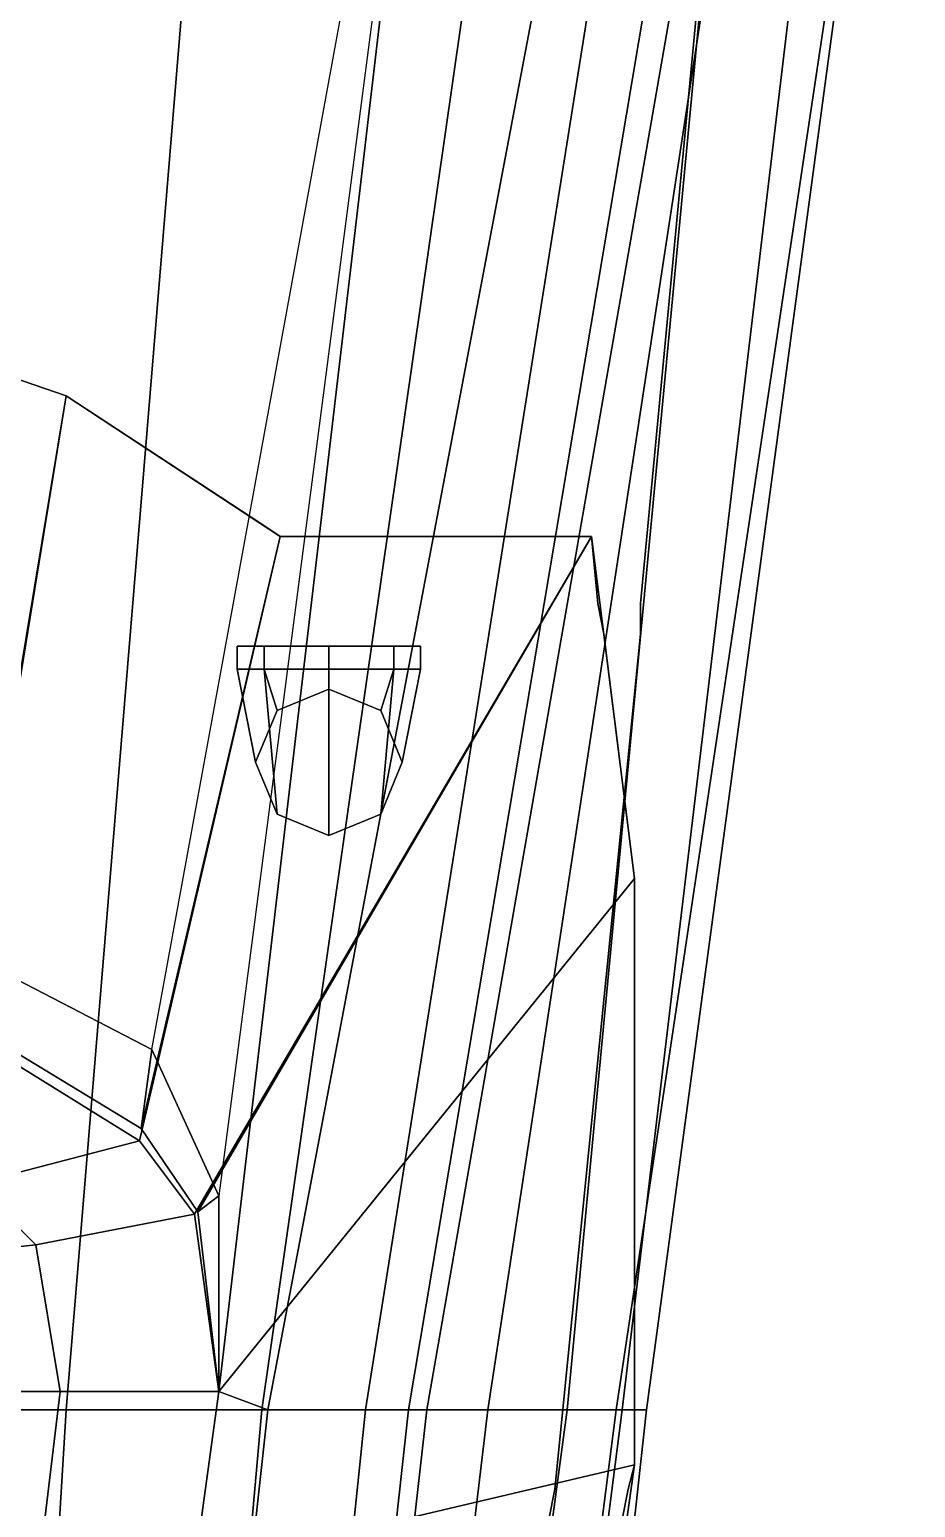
# Model space of a CAD drawing. Header units: millimetres. Extents: x -2.4 to 2.4, y -20 to 53.1.
# Drawn here: x 0.71 to 2.16, y -8.94 to -6.52 of the extents above; entities that cross this region are included whole.
import ezdxf

# ---------------------------------------------------------------- set-up
doc = ezdxf.new("R2010")
doc.units = ezdxf.units.MM
doc.layers.add('railings', color=6, linetype='Continuous')
doc.layers.add('superstructure', color=3, linetype='Continuous')

msp = doc.modelspace()

# ---------------------------------------------------------------- linework, layer by layer
for points in [[(0.77, -8.78, -0.9), (0.33, -8.78, -0.99), (0.19, -5.51, -0.99), (1.04, -5.51, -0.9)], [(1.09, -8.78, -0.71), (0.77, -8.78, -0.9), (1.04, -5.51, -0.9), (1.56, -5.51, -0.71)], [(1.26, -8.78, -0.49), (1.09, -8.78, -0.71), (1.56, -5.51, -0.71), (1.78, -5.51, -0.49)], [(1.33, -8.78, -0.27), (1.26, -8.78, -0.49), (1.78, -5.51, -0.49), (1.88, -5.51, -0.27)], [(1.36, -8.78), (1.33, -8.78, -0.27), (1.88, -5.51, -0.27), (1.93, -5.51)], [(1.46, -8.78, 0.81), (1.36, -8.78), (1.93, -5.51), (1.96, -5.51, 0.2)], [(1.67, -8.78, 1.39), (1.46, -8.78, 0.81), (1.96, -5.51, 0.2), (2.16, -5.51, 1.27)], [(1.59, -8.78, 1.66), (1.68, -8.78, 1.56), (2.07, -5.51, 1.51), (1.9, -5.51, 1.59)], [(1.72, -8.78, 1.44), (1.67, -8.78, 1.39), (2.16, -5.51, 1.27)], [(1.68, -8.78, 1.56), (1.72, -8.78, 1.49), (2.16, -5.51, 1.36), (2.07, -5.51, 1.51)], [(1.72, -8.78, 1.49), (1.72, -8.78, 1.44), (2.16, -5.51, 1.27), (2.16, -5.51, 1.36)], [(0.57, -12.06, -0.9), (0.23, -12.06, -0.99), (0.33, -8.78, -0.99), (0.77, -8.78, -0.9)], [(0.8, -12.06, -0.71), (0.57, -12.06, -0.9), (0.77, -8.78, -0.9), (1.09, -8.78, -0.71)], [(0.92, -12.06, -0.49), (0.8, -12.06, -0.71), (1.09, -8.78, -0.71), (1.26, -8.78, -0.49)], [(0.97, -12.06, -0.27), (0.92, -12.06, -0.49), (1.26, -8.78, -0.49), (1.33, -8.78, -0.27)], [(0.99, -12.06), (0.97, -12.06, -0.27), (1.33, -8.78, -0.27), (1.36, -8.78)], [(1.07, -12.06, 0.81), (0.99, -12.06), (1.36, -8.78), (1.46, -8.78, 0.81)], [(1.25, -12.06, 1.39), (1.07, -12.06, 0.81), (1.46, -8.78, 0.81), (1.67, -8.78, 1.39)], [(1.15, -12.06, 1.83), (1.26, -12.06, 1.77), (1.68, -8.78, 1.56), (1.59, -8.78, 1.66)], [(1.36, -12.06, 1.58), (1.25, -12.06, 1.39), (1.67, -8.78, 1.39), (1.72, -8.78, 1.44)], [(1.26, -12.06, 1.77), (1.36, -12.06, 1.67), (1.72, -8.78, 1.49), (1.68, -8.78, 1.56)], [(1.36, -12.06, 1.67), (1.36, -12.06, 1.58), (1.72, -8.78, 1.44), (1.72, -8.78, 1.49)]]:
    msp.add_3dface(points)
at = {"color": 2}
for points in [[(0.6, -8.03, 1.8691), (0.91, -8.19, 1.8448), (1.4, -5.51, 1.74), (0.7, -6.25, 1.8336)], [(1.02, -8.75, 1.8363), (1.1, -8.78, 1.83), (1.72, -5.51, 1.66), (1.4, -5.51, 1.74)], [(1.02, -8.43, 1.8363), (1.02, -8.75, 1.8363), (1.4, -5.51, 1.74)], [(1.1, -8.78, 1.83), (1.59, -8.78, 1.66), (1.9, -5.51, 1.59), (1.72, -5.51, 1.66)], [(0.98, -9.04, 1.8394), (0.74, -12.06, 1.89), (1.1, -8.78, 1.83), (1.02, -8.75, 1.8363)], [(0.74, -12.06, 1.89), (1.15, -12.06, 1.83), (1.59, -8.78, 1.66), (1.1, -8.78, 1.83)]]:
    msp.add_3dface(points, dxfattribs=at)
at = {"layer": 'railings'}
for points in [[(1.85, -5.98, 2.1), (1.71, -7.46, 2.14), (1.71, -7.46, 2.09), (1.85, -5.98, 2.05)], [(1.85, -5.98, 2.05), (1.71, -7.46, 2.09), (1.71, -7.46, 2.14), (1.85, -5.98, 2.1)], [(1.85, -5.98, 2.35), (1.71, -7.46, 2.39), (1.71, -7.46, 2.44), (1.85, -5.98, 2.4)], [(1.85, -5.98, 2.4), (1.71, -7.46, 2.44), (1.71, -7.46, 2.39), (1.85, -5.98, 2.35)], [(0.45, -7.01, 3.33), (0.77, -7.12, 3.33), (0.77, -7.12, 3.28), (0.45, -7.01, 3.28)], [(0.45, -7.01, 3.28), (0.77, -7.12, 3.28), (0.77, -7.12, 3.33), (0.45, -7.01, 3.33)], [(0.45, -7.01, 3.58), (0.77, -7.12, 3.58), (0.77, -7.12, 3.63), (0.45, -7.01, 3.63)], [(0.45, -7.01, 3.63), (0.77, -7.12, 3.63), (0.77, -7.12, 3.58), (0.45, -7.01, 3.58)], [(0.77, -7.12, 3.33), (1.09, -7.33, 3.33), (1.09, -7.33, 3.28), (0.77, -7.12, 3.28)], [(0.77, -7.12, 3.28), (1.09, -7.33, 3.28), (1.09, -7.33, 3.33), (0.77, -7.12, 3.33)], [(0.77, -7.12, 3.58), (1.09, -7.33, 3.58), (1.09, -7.33, 3.63), (0.77, -7.12, 3.63)], [(0.77, -7.12, 3.63), (1.09, -7.33, 3.63), (1.09, -7.33, 3.58), (0.77, -7.12, 3.58)], [(1.12, -7.35, 3.63), (1.12, -7.35, 2.93), (1.09, -7.33, 2.93), (1.09, -7.33, 3.63)], [(1.09, -7.33, 3.63), (1.09, -7.33, 2.93), (1.12, -7.35, 2.93), (1.12, -7.35, 3.63)], [(1.12, -7.35, 3.33), (1.63, -7.35, 3.33), (1.63, -7.35, 3.28), (1.12, -7.35, 3.28)], [(1.12, -7.35, 3.28), (1.63, -7.35, 3.28), (1.63, -7.35, 3.33), (1.12, -7.35, 3.33)], [(1.12, -7.35, 3.58), (1.63, -7.35, 3.58), (1.63, -7.35, 3.63), (1.12, -7.35, 3.63)], [(1.12, -7.35, 3.63), (1.63, -7.35, 3.63), (1.63, -7.35, 3.58), (1.12, -7.35, 3.58)], [(1.63, -7.35, 3.28), (1.64, -7.46, 3.28), (1.64, -7.46, 3.33), (1.63, -7.35, 3.33)], [(1.63, -7.35, 3.33), (1.64, -7.46, 3.33), (1.64, -7.46, 3.28), (1.63, -7.35, 3.28)], [(1.63, -7.35, 3.63), (1.64, -7.46, 3.63), (1.64, -7.46, 3.58), (1.63, -7.35, 3.58)], [(1.63, -7.35, 3.58), (1.64, -7.46, 3.58), (1.64, -7.46, 3.63), (1.63, -7.35, 3.63)], [(1.65, -7.51, 3.63), (1.65, -7.51, 2.93), (1.64, -7.46, 2.93), (1.64, -7.46, 3.63)], [(1.64, -7.46, 3.63), (1.64, -7.46, 2.93), (1.65, -7.51, 2.93), (1.65, -7.51, 3.63)], [(1.71, -7.46, 2.44), (1.71, -7.46, 1.63), (1.71, -7.51, 1.63), (1.71, -7.51, 2.44)], [(1.71, -7.51, 2.44), (1.71, -7.51, 1.63), (1.71, -7.46, 1.63), (1.71, -7.46, 2.44)], [(1.71, -7.51, 2.39), (1.57, -8.91, 2.42), (1.57, -8.91, 2.47), (1.71, -7.51, 2.44)], [(1.71, -7.51, 2.44), (1.57, -8.91, 2.47), (1.57, -8.91, 2.42), (1.71, -7.51, 2.39)], [(1.71, -7.51, 2.14), (1.57, -8.91, 2.17), (1.57, -8.91, 2.12), (1.71, -7.51, 2.09)], [(1.71, -7.51, 2.09), (1.57, -8.91, 2.12), (1.57, -8.91, 2.17), (1.71, -7.51, 2.14)], [(1.65, -7.51, 3.28), (1.7, -7.91, 3.28), (1.7, -7.91, 3.33), (1.65, -7.51, 3.33)], [(1.65, -7.51, 3.33), (1.7, -7.91, 3.33), (1.7, -7.91, 3.28), (1.65, -7.51, 3.28)], [(1.65, -7.51, 3.63), (1.7, -7.91, 3.63), (1.7, -7.91, 3.58), (1.65, -7.51, 3.58)], [(1.65, -7.51, 3.58), (1.7, -7.91, 3.58), (1.7, -7.91, 3.63), (1.65, -7.51, 3.63)], [(1.7, -7.96, 3.63), (1.7, -7.96, 2.93), (1.7, -7.91, 2.93), (1.7, -7.91, 3.63)], [(1.7, -7.91, 3.63), (1.7, -7.91, 2.93), (1.7, -7.96, 2.93), (1.7, -7.96, 3.63)], [(1.7, -7.96, 3.33), (1.7, -8.87, 3.33), (1.7, -8.87, 3.28), (1.7, -7.96, 3.28)], [(1.7, -7.96, 3.28), (1.7, -8.87, 3.28), (1.7, -8.87, 3.33), (1.7, -7.96, 3.33)], [(1.7, -7.96, 3.58), (1.7, -8.87, 3.58), (1.7, -8.87, 3.63), (1.7, -7.96, 3.63)], [(1.7, -7.96, 3.63), (1.7, -8.87, 3.63), (1.7, -8.87, 3.58), (1.7, -7.96, 3.58)], [(1.7, -8.87, 3.33), (1.69, -8.91, 3.33), (1.69, -8.91, 3.28), (1.7, -8.87, 3.28)], [(1.7, -8.87, 3.28), (1.69, -8.91, 3.28), (1.69, -8.91, 3.33), (1.7, -8.87, 3.33)], [(1.7, -8.87, 3.58), (1.69, -8.91, 3.58), (1.69, -8.91, 3.63), (1.7, -8.87, 3.63)], [(1.7, -8.87, 3.63), (1.69, -8.91, 3.63), (1.69, -8.91, 3.58), (1.7, -8.87, 3.58)], [(1.57, -8.91, 2.47), (1.57, -8.91, 1.66), (1.56, -8.96, 1.66), (1.56, -8.96, 2.47)], [(1.56, -8.96, 2.47), (1.56, -8.96, 1.66), (1.57, -8.91, 1.66), (1.57, -8.91, 2.47)], [(1.68, -8.96, 3.63), (1.68, -8.96, 2.93), (1.69, -8.91, 2.93), (1.69, -8.91, 3.63)], [(1.69, -8.91, 3.63), (1.69, -8.91, 2.93), (1.68, -8.96, 2.93), (1.68, -8.96, 3.63)]]:
    msp.add_3dface(points, dxfattribs=at)
at = {"layer": 'superstructure'}
for points in [[(0.3, -8.06, 2.93), (0.6, -8.16, 2.93), (0.77, -7.12, 2.93), (0.45, -7.01, 2.93)], [(0.45, -7.01, 2.79), (0.77, -7.12, 2.79), (0.6, -8.1423, 2.79), (0.3, -8.0396, 2.79)], [(0.45, -7.01, 2.93), (0.77, -7.12, 2.93), (0.77, -7.12, 2.79), (0.45, -7.01, 2.79)], [(0.6, -8.16, 2.93), (0.89, -8.34, 2.93), (1.12, -7.35, 2.93), (0.77, -7.12, 2.93)], [(0.77, -7.12, 2.79), (1.12, -7.35, 2.79), (0.8927, -8.3196, 2.79), (0.6, -8.1423, 2.79)], [(0.77, -7.12, 2.93), (1.12, -7.35, 2.93), (1.12, -7.35, 2.79), (0.77, -7.12, 2.79)], [(0.89, -8.34, 2.93), (0.98, -8.46, 2.93), (1.63, -7.35, 2.93), (1.12, -7.35, 2.93)], [(1.12, -7.35, 2.79), (1.63, -7.35, 2.79), (0.9854, -8.4559, 2.79), (0.8927, -8.3196, 2.79)], [(0.98, -8.46, 2.93), (1.02, -8.75, 2.93), (1.7, -7.91, 2.93), (1.63, -7.35, 2.93)], [(1.63, -7.35, 2.79), (1.7, -7.91, 2.79), (1.02, -8.75, 2.79), (0.9854, -8.4559, 2.79)], [(1.12, -7.35, 2.93), (1.63, -7.35, 2.93), (1.63, -7.35, 2.79), (1.12, -7.35, 2.79)], [(1.63, -7.35, 2.93), (1.7, -7.91, 2.93), (1.7, -7.91, 2.79), (1.63, -7.35, 2.79)], [(1.05, -7.53, 2.28), (1.0939, -7.53, 2.3861), (1.2, -7.53, 2.43), (1.0939, -7.53, 2.1739)], [(1.05, -7.5675, 2.28), (1.0939, -7.5675, 2.3861), (1.0939, -7.53, 2.3861), (1.05, -7.53, 2.28)], [(1.0939, -7.5675, 2.1739), (1.05, -7.5675, 2.28), (1.05, -7.53, 2.28), (1.0939, -7.53, 2.1739)], [(1.0939, -7.53, 2.1739), (1.2, -7.53, 2.43), (1.3061, -7.53, 2.3861), (1.2, -7.53, 2.13)], [(1.2, -7.5675, 2.13), (1.0939, -7.5675, 2.1739), (1.0939, -7.53, 2.1739), (1.2, -7.53, 2.13)], [(1.0939, -7.5675, 2.3861), (1.2, -7.5675, 2.43), (1.2, -7.53, 2.43), (1.0939, -7.53, 2.3861)], [(1.2, -7.53, 2.13), (1.3061, -7.53, 2.3861), (1.35, -7.53, 2.28), (1.3061, -7.53, 2.1739)], [(1.3061, -7.5675, 2.1739), (1.2, -7.5675, 2.13), (1.2, -7.53, 2.13), (1.3061, -7.53, 2.1739)], [(1.2, -7.5675, 2.43), (1.3061, -7.5675, 2.3861), (1.3061, -7.53, 2.3861), (1.2, -7.53, 2.43)], [(1.3061, -7.5675, 2.3861), (1.35, -7.5675, 2.28), (1.35, -7.53, 2.28), (1.3061, -7.53, 2.3861)], [(1.35, -7.5675, 2.28), (1.3061, -7.5675, 2.1739), (1.3061, -7.53, 2.1739), (1.35, -7.53, 2.28)], [(1.08, -7.72, 2.2), (1.1151, -7.8049, 2.28), (1.0939, -7.5675, 2.3861), (1.05, -7.5675, 2.28)], [(1.1151, -7.6351, 2.12), (1.08, -7.72, 2.2), (1.05, -7.5675, 2.28), (1.0939, -7.5675, 2.1739)], [(1.1151, -7.8049, 2.28), (1.2, -7.84, 2.31), (1.2, -7.5675, 2.43), (1.0939, -7.5675, 2.3861)], [(1.2, -7.6, 2.09), (1.1151, -7.6351, 2.12), (1.0939, -7.5675, 2.1739), (1.2, -7.5675, 2.13)], [(1.2, -7.84, 2.31), (1.2849, -7.8049, 2.28), (1.3061, -7.5675, 2.3861), (1.2, -7.5675, 2.43)], [(1.2849, -7.6351, 2.12), (1.2, -7.6, 2.09), (1.2, -7.5675, 2.13), (1.3061, -7.5675, 2.1739)], [(1.2849, -7.8049, 2.28), (1.32, -7.72, 2.2), (1.35, -7.5675, 2.28), (1.3061, -7.5675, 2.3861)], [(1.32, -7.72, 2.2), (1.2849, -7.6351, 2.12), (1.3061, -7.5675, 2.1739), (1.35, -7.5675, 2.28)], [(1.2, -7.6, 1.78), (1.1151, -7.6351, 1.77), (1.1151, -7.6351, 2.12), (1.2, -7.6, 2.09)], [(1.2849, -7.6351, 1.77), (1.2, -7.6, 1.78), (1.2, -7.6, 2.09), (1.2849, -7.6351, 2.12)], [(1.1151, -7.6351, 1.77), (1.08, -7.72, 1.76), (1.08, -7.72, 2.2), (1.1151, -7.6351, 2.12)], [(1.32, -7.72, 1.76), (1.2849, -7.6351, 1.77), (1.2849, -7.6351, 2.12), (1.32, -7.72, 2.2)], [(1.08, -7.72, 1.76), (1.1151, -7.8049, 1.77), (1.1151, -7.8049, 2.28), (1.08, -7.72, 2.2)], [(1.2849, -7.8049, 1.77), (1.32, -7.72, 1.76), (1.32, -7.72, 2.2), (1.2849, -7.8049, 2.28)], [(1.1151, -7.8049, 1.77), (1.2, -7.84, 1.79), (1.2, -7.84, 2.31), (1.1151, -7.8049, 2.28)], [(1.2, -7.84, 1.79), (1.2849, -7.8049, 1.77), (1.2849, -7.8049, 2.28), (1.2, -7.84, 2.31)], [(1.02, -8.75, 2.93), (0.98, -9.04, 2.93), (1.7, -8.87, 2.93), (1.7, -7.91, 2.93)], [(1.7, -7.91, 2.79), (1.7, -8.87, 2.79), (0.98, -9.04, 2.79), (1.02, -8.75, 2.79)], [(1.7, -7.91, 2.93), (1.7, -8.87, 2.93), (1.7, -8.87, 2.79), (1.7, -7.91, 2.79)], [(0.91, -8.19, 1.9), (0.6, -8.03, 1.9), (0.6, -8.1423, 2.79), (0.8927, -8.3196, 2.79)], [(0.91, -8.19, 1.8448), (0.6, -8.03, 1.8691), (0.6, -8.03, 1.9), (0.91, -8.19, 1.9)], [(0.89, -8.34, 2.93), (0.6, -8.16, 2.93), (0.45, -8.33, 3.38), (0.62, -8.41, 3.38)], [(1.02, -8.43, 1.9), (0.91, -8.19, 1.9), (0.8927, -8.3196, 2.79), (0.9854, -8.4559, 2.79)], [(1.02, -8.43, 1.8363), (0.91, -8.19, 1.8448), (0.91, -8.19, 1.9), (1.02, -8.43, 1.9)], [(0.98, -8.46, 2.93), (0.89, -8.34, 2.93), (0.62, -8.41, 3.38), (0.72, -8.51, 3.38)], [(0.72, -8.51, 3.38), (0.62, -8.41, 3.38), (0.3464, -8.55, 3.38)], [(1.02, -8.75, 1.9), (1.02, -8.43, 1.9), (0.9854, -8.4559, 2.79), (1.02, -8.75, 2.79)], [(1.02, -8.75, 1.8363), (1.02, -8.43, 1.8363), (1.02, -8.43, 1.9), (1.02, -8.75, 1.9)], [(1.02, -8.75, 2.93), (0.98, -8.46, 2.93), (0.72, -8.51, 3.38), (0.76, -8.75, 3.38)], [(0.76, -8.75, 3.38), (0.72, -8.51, 3.38), (0.3464, -8.55, 3.38), (0.4, -8.75, 3.38)], [(0.73, -9, 3.38), (0.76, -8.75, 3.38), (0.4, -8.75, 3.38), (0.3464, -8.95, 3.38)], [(0.98, -9.04, 2.93), (1.02, -8.75, 2.93), (0.76, -8.75, 3.38), (0.73, -9, 3.38)], [(0.98, -9.04, 1.9), (1.02, -8.75, 1.9), (1.02, -8.75, 2.79), (0.98, -9.04, 2.79)], [(0.98, -9.04, 1.8394), (1.02, -8.75, 1.8363), (1.02, -8.75, 1.9), (0.98, -9.04, 1.9)], [(0.98, -9.04, 2.93), (0.89, -9.16, 2.93), (1.63, -9.37, 2.93), (1.7, -8.87, 2.93)], [(1.7, -8.87, 2.79), (1.63, -9.37, 2.79), (0.89, -9.16, 2.79), (0.98, -9.04, 2.79)], [(1.7, -8.87, 2.93), (1.63, -9.37, 2.93), (1.63, -9.37, 2.79), (1.7, -8.87, 2.79)]]:
    msp.add_3dface(points, dxfattribs=at)

doc.saveas('drawing.dxf')
